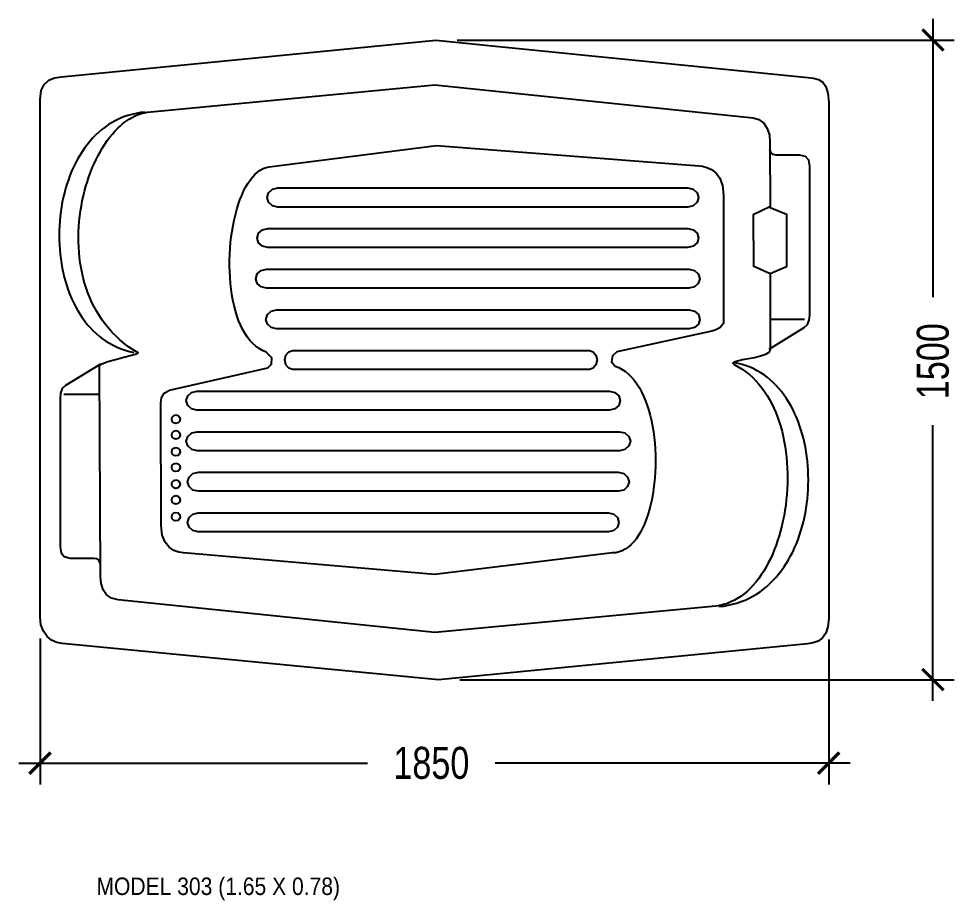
# Model space of a CAD drawing. Header units: millimetres. Extents: x 2134 to 13747, y 1479 to 10829.
# Drawn here: x 6727 to 8922, y 4756 to 6824 of the extents above; entities that cross this region are included whole.
import ezdxf
from ezdxf.enums import TextEntityAlignment as Align

# ---------------------------------------------------------------- set-up
doc = ezdxf.new("R2010")
doc.units = ezdxf.units.MM
doc.layers.add('dim', color=4, linetype='Continuous', lineweight=18)
doc.layers.add('dwgmodels.com', color=250, linetype='Continuous')
doc.layers.add('Text', color=3, linetype='Continuous', plot=False)
doc.styles.add('KOTE', font='romrust.shx', dxfattribs={"width": 0.8})
doc.styles.add('SN0', font='Arial')
doc.dimstyles.new('cad-block.com 50', dxfattribs={"dimscale": 50, "dimtxt": 1.5, "dimasz": 1, "dimexe": 1, "dimexo": 1, "dimgap": 1, "dimtad": 1, "dimdec": 0, "dimzin": 1, "dimdsep": 46, "dimtxsty": 'KOTE', "dimblk": 'ARCHTICK', "dimcen": 0, "dimdle": 1, "dimclrd": 4, "dimclre": 4, "dimclrt": 7, "dimadec": 0, "dimazin": 0, "dimtfac": 0.666667, "dimtdec": 0, "dimtix": 1, "dimtmove": 2, "dimatfit": 0, "dimfxl": 1, "dimtvp": 1, "dimtolj": 1, "dimarcsym": 0})

# ---------------------------------------------------------------- blocks, each defined once
blk = doc.blocks.new('Modelo 205')
at = {"color": 0}
for points in [[(-7.0851, 2.6186), (-3.6268, 2.957), (-0.1933, 2.6124), (-0.1398, 2.6051), (-0.093, 2.5914), (-0.0543, 2.5668), (-0.025, 2.5267), (-0.0065, 2.4665), (0, 2.3818), (0, -2.3818), (-0.0071, -2.4603), (-0.0272, -2.5196), (-0.0581, -2.5625), (-0.0977, -2.5915), (-0.144, -2.609), (-0.1949, -2.6177), (-3.6033, -2.9485), (-7.0784, -2.6156), (-7.1288, -2.605), (-7.1767, -2.5827), (-7.219, -2.5484), (-7.2528, -2.5019), (-7.2753, -2.443), (-7.2834, -2.3713), (-7.2834, 2.4092), (-7.2736, 2.4898), (-7.2461, 2.5471), (-7.2036, 2.5851), (-7.149, 2.6075), (-7.0851, 2.6186)], [(-6.2602, 2.2932), (-3.6368, 2.5436), (-0.6988, 2.2393), (-0.6442, 2.2232), (-0.5999, 2.1892), (-0.5672, 2.1403), (-0.5475, 2.0796), (-0.5424, 2.0101), (-0.542, 1.4119), (-0.3895, 1.3497), (-0.3893, 0.8618), (-0.5416, 0.7996), (-0.5411, 0.0955), (-0.5529, 0.0722), (-0.5844, 0.053), (-0.6302, 0.0373), (-0.6844, 0.0242), (-0.7415, 0.013), (-0.7959, 0.0031), (-0.8419, -0.0064), (-0.8738, -0.0161), (-0.8861, -0.0268), (-0.873, -0.0392), (-0.8356, -0.0591), (-0.7997, -0.0811), (-0.7654, -0.1051), (-0.7327, -0.1312), (-0.7015, -0.1591), (-0.6718, -0.1888), (-0.6437, -0.2203), (-0.617, -0.2535), (-0.5919, -0.2882), (-0.5682, -0.3244), (-0.546, -0.362), (-0.5252, -0.401), (-0.5059, -0.4412), (-0.4881, -0.4826), (-0.4716, -0.5251), (-0.4566, -0.5686), (-0.4429, -0.6131), (-0.4306, -0.6584), (-0.4197, -0.7044), (-0.4102, -0.7512), (-0.402, -0.7985), (-0.3952, -0.8464), (-0.3896, -0.8948), (-0.3854, -0.9435), (-0.3825, -0.9925), (-0.3809, -1.0417), (-0.3805, -1.091), (-0.3814, -1.1404), (-0.3836, -1.1898), (-0.387, -1.239), (-0.3916, -1.288), (-0.3974, -1.3368), (-0.4045, -1.3852), (-0.4127, -1.4332), (-0.4221, -1.4806), (-0.4327, -1.5275), (-0.4444, -1.5737), (-0.4573, -1.6191), (-0.4713, -1.6636), (-0.4864, -1.7073), (-0.5027, -1.75), (-0.52, -1.7915), (-0.5384, -1.8319), (-0.5579, -1.8711), (-0.5784, -1.909), (-0.6, -1.9454), (-0.6226, -1.9804), (-0.6462, -2.0138), (-0.6709, -2.0455), (-0.6965, -2.0755), (-0.7231, -2.1037), (-0.7508, -2.1301), (-0.7793, -2.1544), (-0.8088, -2.1768), (-0.8393, -2.1969), (-0.8707, -2.2149), (-0.903, -2.2306), (-0.9361, -2.2439), (-0.9702, -2.2548), (-1.0052, -2.2631), (-1.041, -2.2688), (-1.0777, -2.2719), (-1.0777, -2.2719), (-3.6368, -2.5136), (-6.5625, -2.2115), (-6.624, -2.1957), (-6.6701, -2.1639), (-6.7018, -2.1184), (-6.7201, -2.0613), (-6.726, -1.9947), (-6.7328, -0.0517), (-6.712, -0.033), (-6.6587, -0.0123), (-6.5863, 0.0089), (-6.5084, 0.029), (-6.4385, 0.0467), (-6.3901, 0.0604), (-6.3768, 0.0686), (-6.4221, 0.0962), (-6.4652, 0.1254), (-6.5062, 0.1561), (-6.5451, 0.1884), (-6.5819, 0.2221), (-6.6166, 0.2572), (-6.6493, 0.2936), (-6.68, 0.3312), (-6.7088, 0.37), (-6.7356, 0.4099), (-6.7605, 0.4508), (-6.7835, 0.4926), (-6.8048, 0.5354), (-6.8242, 0.5789), (-6.8418, 0.6233), (-6.8577, 0.6683), (-6.8719, 0.7139), (-6.8844, 0.7601), (-6.8953, 0.8067), (-6.9046, 0.8538), (-6.9123, 0.9012), (-6.9184, 0.9489), (-6.9231, 0.9968), (-6.9262, 1.0448), (-6.9279, 1.0929), (-6.9282, 1.141), (-6.927, 1.189), (-6.9246, 1.2369), (-6.9208, 1.2845), (-6.9157, 1.3319), (-6.9093, 1.379), (-6.9017, 1.4256), (-6.8929, 1.4718), (-6.883, 1.5174), (-6.8719, 1.5624), (-6.8597, 1.6067), (-6.8465, 1.6503), (-6.8322, 1.693), (-6.8169, 1.7348), (-6.8006, 1.7757), (-6.7834, 1.8156), (-6.7652, 1.8543), (-6.7462, 1.8919), (-6.7264, 1.9282), (-6.7057, 1.9633), (-6.6842, 1.997), (-6.662, 2.0292), (-6.6391, 2.0599), (-6.6155, 2.0891), (-6.5912, 2.1166), (-6.5663, 2.1424), (-6.5408, 2.1664), (-6.5148, 2.1885), (-6.4882, 2.2087), (-6.4611, 2.227), (-6.4335, 2.2432), (-6.4055, 2.2572), (-6.3772, 2.2691), (-6.3484, 2.2787), (-6.3193, 2.2859), (-6.2899, 2.2908), (-6.2602, 2.2932), (-6.2602, 2.2932)], [(-6.3134, 2.2919), (-6.3553, 2.287), (-6.3961, 2.28), (-6.4357, 2.2709), (-6.4742, 2.2598), (-6.5116, 2.2467), (-6.5479, 2.2317), (-6.5831, 2.2149), (-6.6171, 2.1963), (-6.65, 2.176), (-6.6818, 2.154), (-6.7124, 2.1305), (-6.7419, 2.1054), (-6.7703, 2.0788), (-6.7976, 2.0508), (-6.8237, 2.0215), (-6.8487, 1.9909), (-6.8725, 1.959), (-6.8952, 1.9259), (-6.9168, 1.8918), (-6.9372, 1.8566), (-6.9565, 1.8204), (-6.9746, 1.7832), (-6.9915, 1.7452), (-7.0073, 1.7064), (-7.022, 1.6668), (-7.0355, 1.6265), (-7.0479, 1.5856), (-7.059, 1.5441), (-7.0691, 1.5021), (-7.0779, 1.4597), (-7.0856, 1.4169), (-7.0922, 1.3737), (-7.0975, 1.3303), (-7.1017, 1.2866), (-7.1047, 1.2428), (-7.1066, 1.1989), (-7.1073, 1.155), (-7.1068, 1.1111), (-7.1051, 1.0673), (-7.1022, 1.0236), (-7.0982, 0.9802), (-7.0929, 0.937), (-7.0865, 0.8942), (-7.0789, 0.8517), (-7.0701, 0.8097), (-7.0602, 0.7682), (-7.049, 0.7273), (-7.0366, 0.687), (-7.023, 0.6474), (-7.0083, 0.6086), (-6.9923, 0.5706), (-6.9752, 0.5334), (-6.9568, 0.4972), (-6.9372, 0.4619), (-6.9164, 0.4278), (-6.8944, 0.3947), (-6.8712, 0.3628), (-6.8468, 0.3322), (-6.8212, 0.3028), (-6.7944, 0.2748), (-6.7663, 0.2482), (-6.737, 0.2231), (-6.7065, 0.1995), (-6.6748, 0.1775), (-6.6418, 0.1572), (-6.6077, 0.1385), (-6.5723, 0.1217), (-6.5356, 0.1067), (-6.4978, 0.0936), (-6.4587, 0.0824), (-6.4183, 0.0733)], [(-3.6206, 1.9839), (-1.1973, 1.7956), (-1.1648, 1.7914), (-1.1247, 1.781), (-1.0816, 1.7611), (-1.0401, 1.7287), (-1.0047, 1.6807), (-0.9802, 1.6138), (-0.9711, 1.525), (-0.9725, 0.34), (-1.0065, 0.3001), (-1.048, 0.2787), (-1.0797, 0.2698), (-1.9573, 0.0781), (-1.9972, 0.0428), (-2.0063, -0.0144), (-1.9733, -0.0544), (-1.9395, -0.0673), (-1.9073, -0.084), (-1.8768, -0.1043), (-1.8479, -0.1279), (-1.8207, -0.1547), (-1.7952, -0.1846), (-1.7712, -0.2173), (-1.7488, -0.2526), (-1.7281, -0.2904), (-1.709, -0.3305), (-1.6914, -0.3727), (-1.6754, -0.4169), (-1.6609, -0.4628), (-1.6481, -0.5103), (-1.6367, -0.5591), (-1.6269, -0.6092), (-1.6186, -0.6603), (-1.6119, -0.7123), (-1.6066, -0.7649), (-1.6028, -0.818), (-1.6006, -0.8715), (-1.5998, -0.925), (-1.6004, -0.9785), (-1.6025, -1.0318), (-1.6061, -1.0846), (-1.6111, -1.1369), (-1.6175, -1.1883), (-1.6254, -1.2389), (-1.6346, -1.2882), (-1.6453, -1.3363), (-1.6573, -1.3828), (-1.6707, -1.4277), (-1.6855, -1.4707), (-1.7017, -1.5117), (-1.7191, -1.5505), (-1.738, -1.5868), (-1.7581, -1.6206), (-1.7796, -1.6516), (-1.8024, -1.6796), (-1.8265, -1.7046), (-1.8519, -1.7262), (-1.8786, -1.7443), (-1.9065, -1.7588), (-1.9357, -1.7694), (-1.9662, -1.776), (-1.9979, -1.7784), (-1.9979, -1.7784), (-3.6401, -1.9777), (-5.9592, -1.7787), (-6.0027, -1.7715), (-6.0486, -1.7548), (-6.0923, -1.7251), (-6.1293, -1.6794), (-6.155, -1.6142), (-6.1647, -1.5263), (-6.167, -0.3941), (-6.1604, -0.3464), (-6.1361, -0.3021), (-6.0876, -0.2749), (-5.1787, -0.07), (-5.146, -0.036), (-5.1417, 0.0245), (-5.1943, 0.0748), (-5.2283, 0.0895), (-5.2604, 0.1079), (-5.2905, 0.13), (-5.3188, 0.1554), (-5.3452, 0.1841), (-5.3697, 0.2158), (-5.3924, 0.2504), (-5.4134, 0.2876), (-5.4325, 0.3273), (-5.45, 0.3692), (-5.4657, 0.4132), (-5.4796, 0.4591), (-5.492, 0.5068), (-5.5026, 0.5559), (-5.5116, 0.6063), (-5.5191, 0.6579), (-5.5249, 0.7104), (-5.5291, 0.7636), (-5.5319, 0.8174), (-5.5331, 0.8716), (-5.5328, 0.9259), (-5.531, 0.9802), (-5.5278, 1.0343), (-5.5232, 1.0881), (-5.5172, 1.1412), (-5.5098, 1.1936), (-5.501, 1.245), (-5.4909, 1.2952), (-5.4795, 1.3441), (-5.4668, 1.3914), (-5.4529, 1.4371), (-5.4377, 1.4808), (-5.4213, 1.5224), (-5.4037, 1.5617), (-5.3849, 1.5985), (-5.365, 1.6326), (-5.344, 1.6639), (-5.3219, 1.692), (-5.2987, 1.717), (-5.2744, 1.7385), (-5.2491, 1.7564), (-5.2228, 1.7704), (-5.1955, 1.7805), (-5.1673, 1.7863), (-5.1673, 1.7863), (-3.6206, 1.9839)], [(-0.4858, 1.8952), (-0.5124, 1.9006), (-0.5314, 1.9164), (-0.5429, 1.9427)], [(-0.2703, 1.8952), (-0.4858, 1.8952)], [(-0.1753, 1.7922), (-0.1844, 1.8467), (-0.2146, 1.8823), (-0.2703, 1.8952)], [(-0.1753, 0.4214), (-0.1753, 1.7922)], [(-5.0887, 1.5913), (-1.2994, 1.5913), (-1.2504, 1.5792), (-1.2155, 1.5477), (-1.2022, 1.5034), (-1.2155, 1.4592), (-1.2504, 1.4276), (-1.2994, 1.4155), (-5.0887, 1.4155), (-5.1376, 1.4276), (-5.1725, 1.4592), (-5.1858, 1.5034), (-5.1725, 1.5477), (-5.1376, 1.5792), (-5.0887, 1.5913)], [(-0.5434, 1.4158), (-0.6974, 1.342), (-0.695, 0.867)], [(-5.1801, 1.2163), (-1.3017, 1.2163), (-1.2516, 1.2042), (-1.2158, 1.1727), (-1.2022, 1.1284), (-1.2158, 1.0842), (-1.2516, 1.0526), (-1.3017, 1.0405), (-5.1801, 1.0405), (-5.2302, 1.0526), (-5.2659, 1.0842), (-5.2796, 1.1284), (-5.2659, 1.1727), (-5.2302, 1.2042), (-5.1801, 1.2163)], [(-0.5403, 0.7996), (-0.699, 0.8696)], [(-5.1913, 0.8413), (-1.2905, 0.8413), (-1.2401, 0.8292), (-1.2042, 0.7977), (-1.1905, 0.7534), (-1.2042, 0.7092), (-1.2401, 0.6776), (-1.2905, 0.6655), (-5.1913, 0.6655), (-5.2417, 0.6776), (-5.2776, 0.7092), (-5.2913, 0.7534), (-5.2776, 0.7977), (-5.2417, 0.8292), (-5.1913, 0.8413)], [(-5.0998, 0.4663), (-1.2882, 0.4663), (-1.239, 0.4542), (-1.2039, 0.4227), (-1.1905, 0.3784), (-1.2039, 0.3342), (-1.239, 0.3026), (-1.2882, 0.2905), (-5.0998, 0.2905), (-5.1491, 0.3026), (-5.1842, 0.3342), (-5.1976, 0.3784), (-5.1842, 0.4227), (-5.1491, 0.4542), (-5.0998, 0.4663)], [(-0.2221, 0.3755), (-0.5369, 0.3755)], [(-0.226, 0.3026), (-0.196, 0.3314), (-0.1802, 0.3718), (-0.1753, 0.4214)], [(-0.5492, 0.1045), (-0.226, 0.3026)], [(-4.9515, 0.0913), (-2.2098, 0.0913), (-2.1744, 0.0792), (-2.1492, 0.0477), (-2.1395, 0.0034), (-2.1492, -0.0409), (-2.1744, -0.0724), (-2.2098, -0.0845), (-4.9515, -0.0845), (-4.9869, -0.0724), (-5.0122, -0.0409), (-5.0218, 0.0034), (-5.0122, 0.0477), (-4.9869, 0.0792), (-4.9515, 0.0913)], [(-6.7248, -0.0345), (-7.0481, -0.2326)], [(-1.0131, -2.2739), (-0.9699, -2.2688), (-0.9279, -2.2616), (-0.8871, -2.2525), (-0.8475, -2.2413), (-0.809, -2.2282), (-0.7717, -2.2133), (-0.7355, -2.1966), (-0.7005, -2.1781), (-0.6667, -2.158), (-0.6341, -2.1362), (-0.6026, -2.1129), (-0.5723, -2.0881), (-0.5431, -2.0618), (-0.5151, -2.0342), (-0.4882, -2.0052), (-0.4626, -1.9749), (-0.438, -1.9435), (-0.4146, -1.9108), (-0.3924, -1.8771), (-0.3713, -1.8423), (-0.3514, -1.8065), (-0.3326, -1.7698), (-0.315, -1.7323), (-0.2986, -1.6939), (-0.2832, -1.6548), (-0.269, -1.615), (-0.256, -1.5745), (-0.2441, -1.5335), (-0.2334, -1.4919), (-0.2237, -1.4499), (-0.2153, -1.4074), (-0.2079, -1.3646), (-0.2017, -1.3216), (-0.1967, -1.2782), (-0.1928, -1.2348), (-0.19, -1.1912), (-0.1883, -1.1475), (-0.1878, -1.1038), (-0.1884, -1.0602), (-0.1901, -1.0167), (-0.193, -0.9734), (-0.197, -0.9303), (-0.2021, -0.8875), (-0.2084, -0.845), (-0.2157, -0.8029), (-0.2242, -0.7613), (-0.2338, -0.7202), (-0.2446, -0.6797), (-0.2564, -0.6398), (-0.2694, -0.6006), (-0.2835, -0.5622), (-0.2987, -0.5245), (-0.315, -0.4877), (-0.3324, -0.4519), (-0.3509, -0.417), (-0.3706, -0.3832), (-0.3914, -0.3504), (-0.4132, -0.3188), (-0.4362, -0.2885), (-0.4603, -0.2593), (-0.4855, -0.2316), (-0.5118, -0.2051), (-0.5392, -0.1802), (-0.5677, -0.1567), (-0.5973, -0.1348), (-0.628, -0.1145), (-0.6598, -0.0959), (-0.6927, -0.079), (-0.7267, -0.0639), (-0.7617, -0.0507), (-0.7979, -0.0393), (-0.8352, -0.03), (-0.8736, -0.0226)], [(-7.0481, -0.2326), (-7.078, -0.2613), (-7.0938, -0.3018), (-7.0988, -0.3514)], [(-7.0646, -0.3138), (-6.7339, -0.3138)], [(-2.0234, -0.4595), (-5.835, -0.4595), (-5.8842, -0.4474), (-5.9193, -0.4159), (-5.9327, -0.3716), (-5.9193, -0.3273), (-5.8842, -0.2958), (-5.835, -0.2837), (-2.0234, -0.2837), (-1.9742, -0.2958), (-1.939, -0.3273), (-1.9257, -0.3716), (-1.939, -0.4159), (-1.9742, -0.4474), (-2.0234, -0.4595)], [(-7.0988, -0.3514), (-7.0988, -1.7221)], [(-6.0281, -0.5042), (-6.0083, -0.5096), (-5.9941, -0.5237), (-5.9887, -0.5436), (-5.9941, -0.5634), (-6.0083, -0.5776), (-6.0281, -0.5829), (-6.048, -0.5776), (-6.0621, -0.5634), (-6.0675, -0.5436), (-6.0621, -0.5237), (-6.048, -0.5096), (-6.0281, -0.5042)], [(-6.0281, -0.649), (-6.0083, -0.6544), (-5.9941, -0.6685), (-5.9887, -0.6883), (-5.9941, -0.7082), (-6.0083, -0.7223), (-6.0281, -0.7277), (-6.048, -0.7223), (-6.0621, -0.7082), (-6.0675, -0.6883), (-6.0621, -0.6685), (-6.048, -0.6544), (-6.0281, -0.649)], [(-1.9319, -0.8345), (-5.8327, -0.8345), (-5.8831, -0.8224), (-5.919, -0.7909), (-5.9327, -0.7466), (-5.919, -0.7023), (-5.8831, -0.6708), (-5.8327, -0.6587), (-1.9319, -0.6587), (-1.8816, -0.6708), (-1.8456, -0.7023), (-1.8319, -0.7466), (-1.8456, -0.7909), (-1.8816, -0.8224), (-1.9319, -0.8345)], [(-6.0281, -0.8042), (-6.0083, -0.8096), (-5.9941, -0.8237), (-5.9887, -0.8436), (-5.9941, -0.8634), (-6.0083, -0.8776), (-6.0281, -0.8829), (-6.048, -0.8776), (-6.0621, -0.8634), (-6.0675, -0.8436), (-6.0621, -0.8237), (-6.048, -0.8096), (-6.0281, -0.8042)], [(-6.0281, -0.949), (-6.0083, -0.9544), (-5.9941, -0.9685), (-5.9887, -0.9883), (-5.9941, -1.0082), (-6.0083, -1.0223), (-6.0281, -1.0277), (-6.048, -1.0223), (-6.0621, -1.0082), (-6.0675, -0.9883), (-6.0621, -0.9685), (-6.048, -0.9544), (-6.0281, -0.949)], [(-1.9431, -1.2095), (-5.8215, -1.2095), (-5.8716, -1.1974), (-5.9074, -1.1659), (-5.921, -1.1216), (-5.9074, -1.0773), (-5.8716, -1.0458), (-5.8215, -1.0337), (-1.9431, -1.0337), (-1.893, -1.0458), (-1.8573, -1.0773), (-1.8436, -1.1216), (-1.8573, -1.1659), (-1.893, -1.1974), (-1.9431, -1.2095)], [(-6.0281, -1.1042), (-6.0083, -1.1096), (-5.9941, -1.1237), (-5.9887, -1.1436), (-5.9941, -1.1634), (-6.0083, -1.1776), (-6.0281, -1.1829), (-6.048, -1.1776), (-6.0621, -1.1634), (-6.0675, -1.1436), (-6.0621, -1.1237), (-6.048, -1.1096), (-6.0281, -1.1042)], [(-6.0281, -1.249), (-6.0083, -1.2544), (-5.9941, -1.2685), (-5.9887, -1.2883), (-5.9941, -1.3082), (-6.0083, -1.3223), (-6.0281, -1.3277), (-6.048, -1.3223), (-6.0621, -1.3082), (-6.0675, -1.2883), (-6.0621, -1.2685), (-6.048, -1.2544), (-6.0281, -1.249)], [(-6.0281, -1.4042), (-6.0083, -1.4096), (-5.9941, -1.4237), (-5.9887, -1.4436), (-5.9941, -1.4634), (-6.0083, -1.4776), (-6.0281, -1.4829), (-6.048, -1.4776), (-6.0621, -1.4634), (-6.0675, -1.4436), (-6.0621, -1.4237), (-6.048, -1.4096), (-6.0281, -1.4042)], [(-2.0345, -1.5845), (-5.8238, -1.5845), (-5.8728, -1.5724), (-5.9077, -1.5409), (-5.921, -1.4966), (-5.9077, -1.4523), (-5.8728, -1.4208), (-5.8238, -1.4087), (-2.0345, -1.4087), (-1.9856, -1.4208), (-1.9507, -1.4523), (-1.9374, -1.4966), (-1.9507, -1.5409), (-1.9856, -1.5724), (-2.0345, -1.5845)], [(-7.0988, -1.7221), (-7.0897, -1.7766), (-7.0594, -1.8123), (-7.0037, -1.8251)], [(-7.0037, -1.8251), (-6.7882, -1.8251)], [(-6.7882, -1.8251), (-6.7617, -1.8306), (-6.7427, -1.8464), (-6.7311, -1.8727)]]:
    blk.add_lwpolyline(points, dxfattribs=at)
blk = doc.blocks.new('_ArchTick')
at = {"color": 0, "linetype": 'ByBlock', "const_width": 0.15}
blk.add_lwpolyline([(-0.5, -0.5), (0.5, 0.5)], dxfattribs=at)
blk = doc.blocks.new('*D42')
at = {"layer": 'Defpoints', "color": 0, "transparency": 16777216}
for p in [(6777.5, 5420.4), (8627.5, 5417.7), (8627.5, 5078.2)]:
    blk.add_point(p, dxfattribs=at)
at = {"layer": 'dim', "color": 4, "lineweight": -2, "transparency": 16777216}
for p, q in [((6777.5, 5370.4), (6777.5, 5028.2)), ((8627.5, 5367.7), (8627.5, 5028.2)), ((6727.5, 5078.2), (7545.4, 5078.2)), ((8677.5, 5078.2), (7845.4, 5078.2))]:
    blk.add_line(p, q, dxfattribs=at)
at = {"layer": 'dim', "color": 4, "lineweight": -2, "transparency": 16777216, "xscale": 50, "yscale": 50, "zscale": 50, "rotation": 180}
blk.add_blockref('_ArchTick', (6777.5, 5078.2), dxfattribs=at)
at = {"layer": 'dim', "color": 4, "lineweight": -2, "transparency": 16777216, "xscale": 50, "yscale": 50, "zscale": 50}
blk.add_blockref('_ArchTick', (8627.5, 5078.2), dxfattribs=at)
at = {"layer": 'dim', "color": 7, "transparency": 16777216, "insert": (7695.4, 5078.2), "char_height": 75, "attachment_point": 5, "style": 'KOTE'}
blk.add_mtext('\\A1;1850', dxfattribs=at)
blk = doc.blocks.new('*D43')
at = {"layer": 'Defpoints', "color": 0, "transparency": 16777216}
for p in [(7706.3, 6773.8), (7712.2, 5273.8), (8872.1, 5273.8)]:
    blk.add_point(p, dxfattribs=at)
at = {"layer": 'dim', "color": 4, "lineweight": -2, "transparency": 16777216}
for p, q in [((8872.1, 6823.8), (8872.1, 6170.6)), ((7756.3, 6773.8), (8922.1, 6773.8)), ((8872.1, 5223.8), (8872.1, 5870.6)), ((7762.2, 5273.8), (8922.1, 5273.8))]:
    blk.add_line(p, q, dxfattribs=at)
at = {"layer": 'dim', "color": 4, "lineweight": -2, "transparency": 16777216, "xscale": 50, "yscale": 50, "zscale": 50}
for p, rotation in [((8872.1, 6773.8), 90), ((8872.1, 5273.8), 270)]:
    blk.add_blockref('_ArchTick', p, dxfattribs=dict(at, rotation=rotation))
at = {"layer": 'dim', "color": 7, "transparency": 16777216, "insert": (8872.1, 6020.6), "char_height": 75, "attachment_point": 5, "rotation": 90, "style": 'KOTE'}
blk.add_mtext('\\A1;1500', dxfattribs=at)

msp = doc.modelspace()

# ---------------------------------------------------------------- block references
at = {"layer": 'dwgmodels.com', "xscale": 254.0005575191208, "yscale": 254.0005575191208, "zscale": 254.0005575191208}
msp.add_blockref('Modelo 205', (8627.5, 6022.7), dxfattribs=at)

# ---------------------------------------------------------------- texts
at = {"layer": 'Text', "color": 7, "style": 'SN0', "width": 0.863315}
msp.add_text('MODEL 303 (1.65 X 0.78)', height=40.982, dxfattribs=at).set_placement((7195.5, 4789.3), align=Align.MIDDLE_CENTER)

# ---------------------------------------------------------------- dimensions: what is measured, and where the dimension line sits
at = {"layer": 'dim'}
dim = msp.add_linear_dim(base=(8872.1, 5273.8), p1=(7706.3, 6773.8), p2=(7712.2, 5273.8), angle=90, dimstyle='cad-block.com 50', dxfattribs=at)
dim.commit()
dim.dimension.update_dxf_attribs({"geometry": '*D43', "text_midpoint": (8872.1, 6020.6), "dimtype": 160})
dim = msp.add_linear_dim(base=(8627.5, 5078.2), p1=(6777.5, 5420.4), p2=(8627.5, 5417.7), dimstyle='cad-block.com 50', dxfattribs=at)
dim.commit()
dim.dimension.update_dxf_attribs({"geometry": '*D42', "text_midpoint": (7695.4, 5078.2), "dimtype": 160})

doc.saveas('drawing.dxf')
